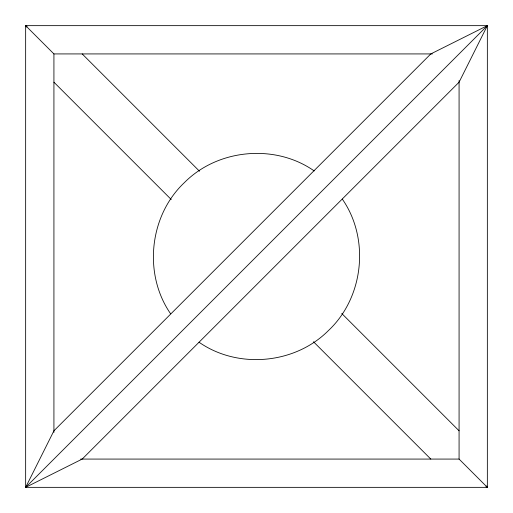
<?xml version="1.0" encoding="UTF-8"?>
<svg xmlns="http://www.w3.org/2000/svg" width="513" height="513" viewBox="0 0 513 513"><rect width="100%" height="100%" fill="white"/><g stroke="black" fill="none" stroke-linecap="round" stroke-linejoin="round"><path stroke-width="0.77" d="M25.65 487.35L53.923 430.805L430.805 53.923L487.35 25.65L487.35 487.35L25.65 487.35L25.65 25.65L487.35 25.65L459.077 82.195L82.195 459.077L25.65 487.35L487.35 25.65M26.368 27.08L25.65 25.65L53.923 53.923L432.376 53.923M80.624 459.077L459.077 459.077L487.35 487.35L485.92 486.632M25.65 25.65L27.08 26.368M199.006 342.203C237.859 369.347 294.924 364.166 328.365 330.622C363.762 297.521 369.988 238.923 342.331 199.127M314.2 170.932C275.25 143.576 217.878 148.808 184.404 182.602C149.232 215.71 143.089 274.07 170.605 313.77M82.195 53.923L199.512 171.239M341.761 313.488L459.077 430.805M53.923 82.195L171.239 199.512M313.488 341.761L430.805 459.077M486.632 485.92L487.35 487.35M459.077 80.624L459.077 459.077M53.923 53.923L53.923 432.376"/></g></svg>
